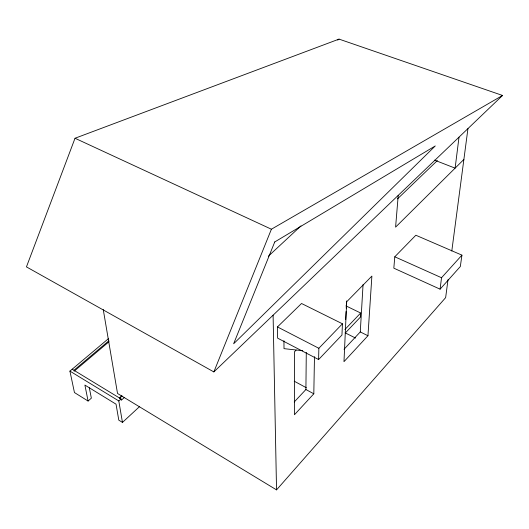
<?xml version="1.0" encoding="UTF-8"?>
<svg xmlns="http://www.w3.org/2000/svg" width="529" height="529" viewBox="0 0 529 529"><rect width="100%" height="100%" fill="white"/><g stroke="black" fill="none" stroke-linecap="round" stroke-linejoin="round"><path stroke-width="0.79" d="M294.243 401.974L305.907 389.523L306.284 352.36M296.114 350.138L294.408 351.871L294.455 414.736L313.809 393.807L314.477 356.632M318.61 359.548L318.855 348.287L342.435 323.794L301.53 303.494L277.461 326.935L277.639 338.163L318.61 359.548L341.959 335.022L342.435 323.794M345.708 319.655L346.072 311.515M346.224 308.262L346.555 300.935M345.959 305.881L360.666 313.023L360.428 317.083L345.292 333.006M344.042 349.272L360.275 331.941L363.059 284.576M367.953 335.743L371.887 276.085L346.7 301.761L343.982 361.657L367.953 335.743L360.275 331.941M398.231 195.353L395.593 227.133L463.88 159.454M394.786 256.796L393.827 268.17L440.088 289.171L460.329 266.523L461.936 255.143L415.847 235.233L394.786 256.796L441.53 277.732L461.936 255.143M459.013 137.15L455.112 168.149L434.534 160.135M440.088 289.171L441.53 277.732M448.017 279.636L445.643 297.629L276.541 489.887L117.531 393.483L103.254 309.564M451.792 251.024L467.953 128.587M75.025 138.254L26.45 266.894L213.855 371.92L502.55 95.458L339.043 39.113L75.025 138.254L271.403 229.216L502.55 95.458M213.855 371.92L271.403 229.216M344.908 329.521L360.666 313.023M397.464 198.904L437.371 160.558M268.329 256.221L300.968 225.896M89.322 387.817L91.352 398.165L88.085 401.042L84.898 385.072L116.03 404.169L118.794 420.145L122.457 422.42L139.444 406.702M122.457 422.42L118.8 400.942L121.035 398.926L72.182 369.202M124.289 397.537L121.267 400.281L121.035 398.926M119.475 397.901L121.895 395.712M119.547 398.317L121.968 396.128M73.941 370.274L108.895 340.762M74.133 371.213L109.053 341.701M88.085 401.042L74.45 392.558L69.921 371.107L108.399 338.705M337.707 40.085L339.043 39.113M302.727 350.72L284.013 348.651L283.934 340.742M345.199 332.873L355.541 338.044M277.461 326.935L318.855 348.287M294.236 381.204L306.357 387.75M305.907 389.523L313.809 393.807M69.921 371.107L118.8 400.942M273.096 315.185L276.541 489.887M274.743 241.958L233.639 343.771L435.268 145.944L274.743 241.958"/></g></svg>
